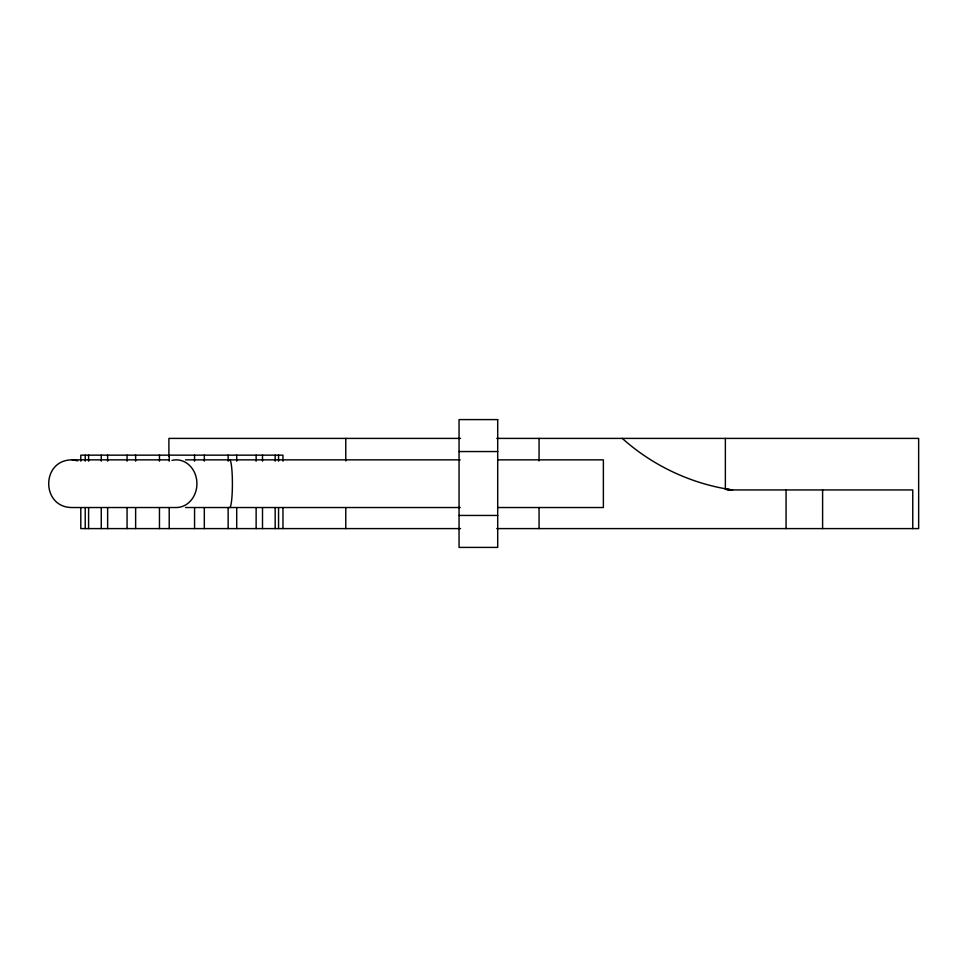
<?xml version="1.0" encoding="UTF-8"?>
<svg xmlns="http://www.w3.org/2000/svg" width="967" height="967" viewBox="0 0 967 967"><rect width="100%" height="100%" fill="white"/><g stroke="black" fill="none" stroke-linecap="round" stroke-linejoin="round"><path stroke-width="1.45" d="M169.479 459.857L72.187 459.857C40.892 459.676 40.892 507.711 72.187 507.53L176.272 507.53A23.837 20.645 -90 0 0 196.809 481.191A23.837 20.645 -90 0 0 171.969 460.377M460.546 438.402L168.899 438.402L168.899 456.436M496.784 438.402L918.65 438.402L918.65 528.598L496.784 528.598M459.047 451.553L497.703 451.553M185.519 459.857L460.219 459.857M497.884 459.857L603.372 459.857L603.372 507.53L497.884 507.53M730.665 489.846L727.015 489L727.015 489.653L732.623 489.943L912.763 489.943L912.763 528.598M185.519 507.53L460.219 507.53M459.047 515.447L497.703 515.447M460.546 528.598L80.805 528.598L80.805 507.615M727.015 489.653L729.444 489.773M732.611 489.943C691.816 484.092 652.943 465.925 622.277 438.402M72.187 459.857L77.711 460.812M822.603 489.943L822.603 528.598M786.062 489.943L786.062 528.598M725.359 438.402L725.359 489.52M539.066 438.402L539.066 460.945M539.066 507.554L539.066 528.598M345.775 438.402L345.775 460.945M345.775 507.554L345.775 528.598M282.968 461.15L282.968 455.155L80.805 455.155L80.805 461.15M282.968 507.615L282.968 528.598M278.556 455.155L278.556 461.15M278.556 507.615L278.556 528.598M275.172 455.155L275.172 461.15M275.172 507.615L275.172 528.598M262.504 455.155L262.504 461.15M262.504 507.615L262.504 528.598M256.134 455.155L256.134 461.15M256.134 507.615L256.134 528.598M236.71 455.155L236.71 461.15M236.71 507.615L236.71 528.598M228.139 455.155L228.139 461.15M228.139 507.615L228.139 528.598M204.315 455.155L204.315 461.15M204.315 507.615L204.315 528.598M194.56 455.155L194.56 461.15M194.56 507.615L194.56 528.598M169.213 455.155L169.213 461.15M169.213 507.615L169.213 528.598M159.458 455.155L159.458 461.15M159.458 507.615L159.458 528.598M135.634 455.155L135.634 461.15M135.634 507.615L135.634 528.598M127.064 455.155L127.064 461.15M127.064 507.615L127.064 528.598M107.639 455.155L107.639 461.15M107.639 507.615L107.639 528.598M101.269 455.155L101.269 461.15M101.269 507.615L101.269 528.598M88.601 455.155L88.601 461.15M88.601 507.615L88.601 528.598M85.217 455.155L85.217 461.15M85.217 507.615L85.217 528.598M229.662 507.53A24.115 2.744 90 0 0 231.427 501.958A23.752 2.708 -90 0 0 231.427 465.429A24.115 2.744 90 0 0 229.662 459.857M497.703 419.593L459.047 419.593L459.047 547.407L497.703 547.407L497.703 419.593"/></g></svg>
